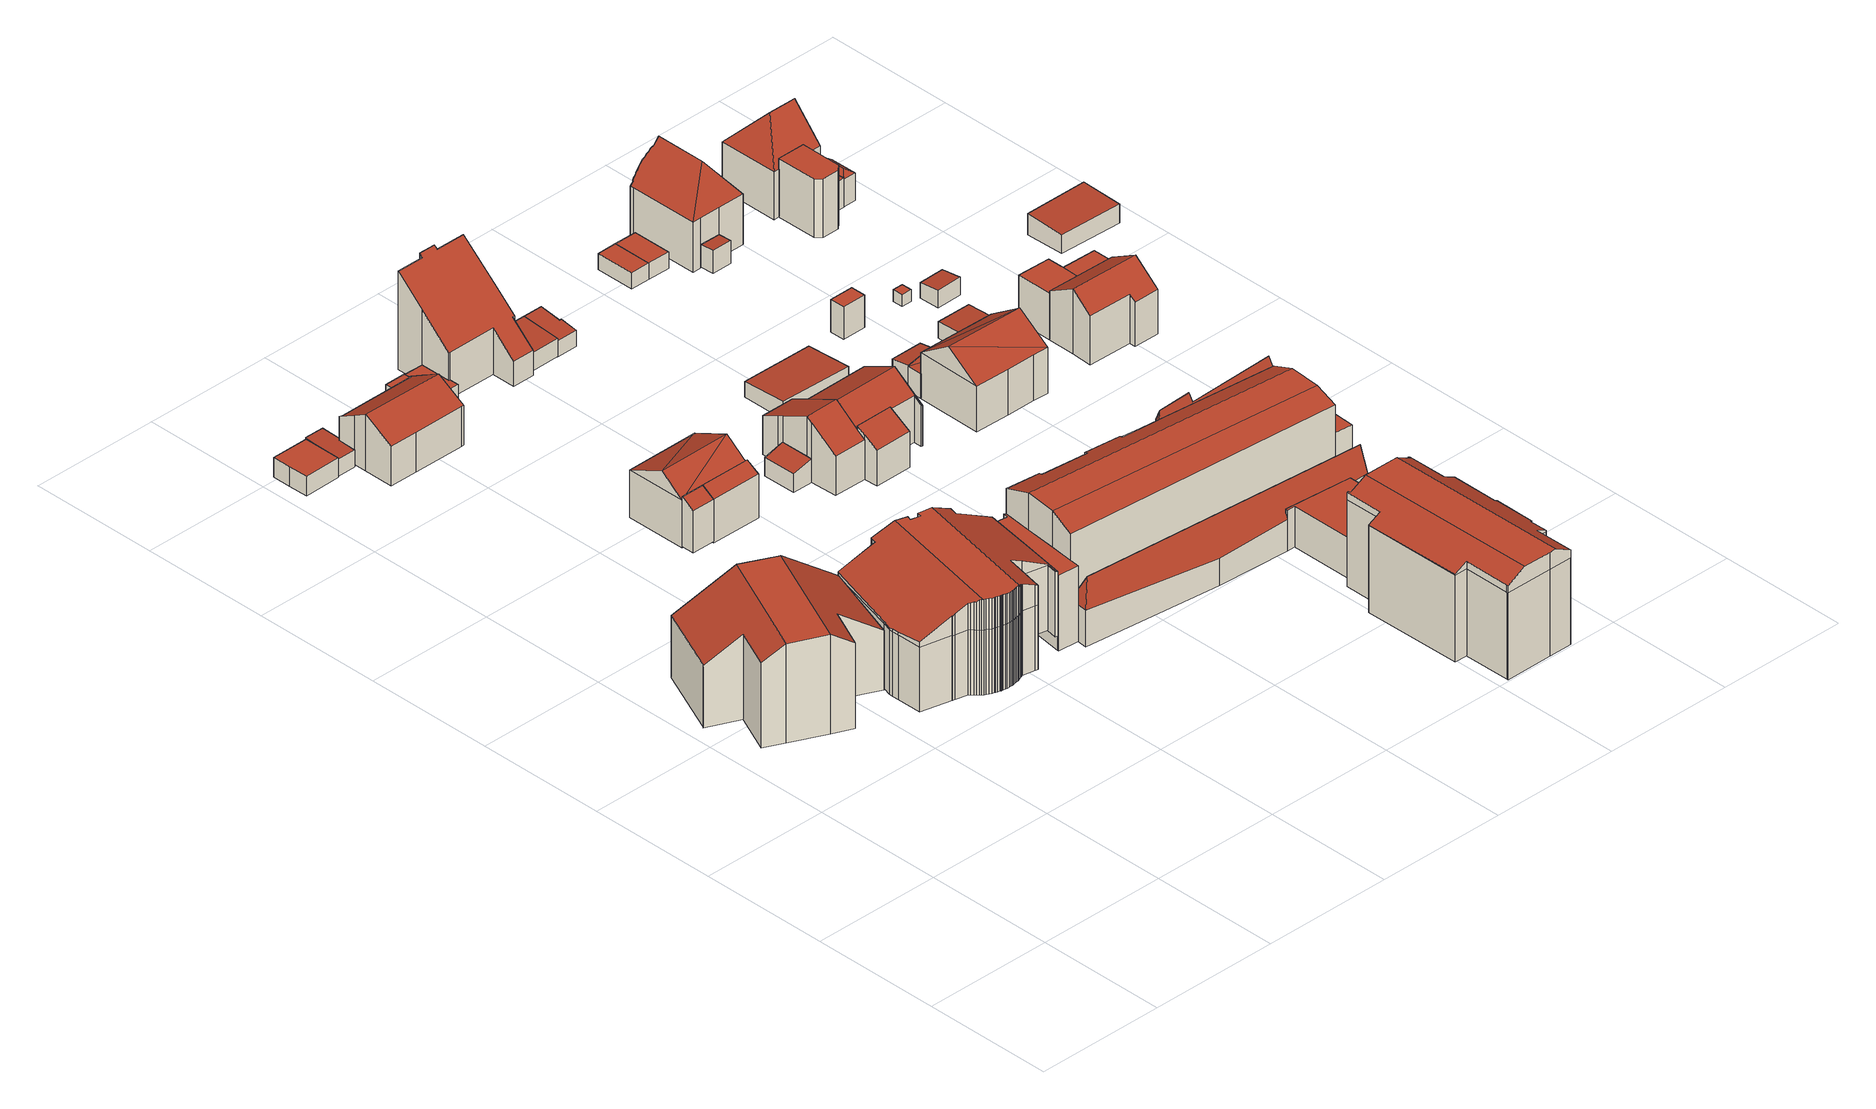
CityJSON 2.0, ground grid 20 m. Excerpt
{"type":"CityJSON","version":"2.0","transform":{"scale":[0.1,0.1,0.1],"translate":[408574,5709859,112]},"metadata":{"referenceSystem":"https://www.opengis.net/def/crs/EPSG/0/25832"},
"CityObjects":{
"building1":{"type":"Building","attributes":{"Gemeindeschluessel":"05978036","Geometrietyp2DReferenz":"3000","function":"31001_1000","roofType":"5000","measuredHeight":15.21},"geometry":[{"type":"MultiSurface","lod":"2","boundaries":[[[0,1,2,3]],[[1,4,5,2]],[[4,6,7,5]],[[6,8,9,7]],[[8,10,11,9]],[[10,12,13,11]],[[12,14,15,13]],[[14,16,17,15]],[[16,18,19,17]],[[18,20,21,19]],[[20,22,23,21]],[[22,24,25,23]],[[24,26,27,25]],[[26,28,29,27]],[[28,0,3,29]],[[10,8,6,4,1,0]],[[24,22,20,18,16,14,12]],[[12,10,0,28,26,24]],[[3,2,5,7,9,11,13,15,17,19,21,23,25,27,29]]],"semantics":{"surfaces":[{"type":"WallSurface"},{"type":"RoofSurface"},{"type":"GroundSurface"}],"values":[0,0,0,0,0,0,0,0,0,0,0,0,0,0,0,1,1,1,2]}}]},
"building2":{"type":"Building","attributes":{"Gemeindeschluessel":"05978036","Geometrietyp2DReferenz":"3000","function":"31001_2460","roofType":"1000","measuredHeight":3},"geometry":[{"type":"MultiSurface","lod":"2","boundaries":[[[30,31,32,33]],[[31,34,35,32]],[[34,36,37,35]],[[36,38,39,37]],[[38,30,33,39]],[[38,36,34,31,30]],[[33,32,35,37,39]]],"semantics":{"surfaces":[{"type":"WallSurface"},{"type":"RoofSurface"},{"type":"GroundSurface"}],"values":[0,0,0,0,0,1,2]}}]},
"building3":{"type":"Building","attributes":{"Gemeindeschluessel":"05978036","Geometrietyp2DReferenz":"3000","function":"31001_1100","roofType":"5000","measuredHeight":14.66},"geometry":[{"type":"MultiSurface","lod":"2","boundaries":[[[40,41,42,43]],[[41,44,45,42]],[[44,46,47,45]],[[46,48,49,47]],[[48,50,51,49]],[[50,52,53,51]],[[52,54,55,53]],[[54,56,57,55]],[[56,58,59,57]],[[58,60,61,59]],[[60,62,63,61]],[[62,64,65,63]],[[64,66,67,65]],[[66,68,69,67]],[[68,70,71,69]],[[70,72,73,71]],[[72,74,75,73]],[[74,76,77,75]],[[76,78,79,77]],[[78,80,81,79]],[[80,82,83,81]],[[82,84,85,83]],[[84,86,87,85]],[[86,88,89,87]],[[88,90,91,89]],[[90,92,93,91]],[[92,94,95,93]],[[94,96,97,95]],[[96,98,99,97]],[[98,100,101,99]],[[100,102,103,101]],[[102,104,105,103]],[[104,106,107,105]],[[106,108,109,107]],[[108,110,111,109]],[[110,112,113,111]],[[112,114,115,113]],[[114,116,117,115]],[[116,118,119,117]],[[118,120,121,119]],[[120,122,123,121]],[[122,124,125,123]],[[124,126,127,125]],[[126,128,129,127]],[[128,130,131,129]],[[130,132,133,131]],[[132,134,135,133]],[[134,136,137,135]],[[136,138,139,137]],[[138,140,141,139]],[[140,142,143,141]],[[142,144,145,143]],[[144,146,147,145]],[[146,148,149,147]],[[148,150,151,149]],[[150,152,153,151]],[[152,154,155,153]],[[154,40,43,155]],[[156,157,158,159,160,161,162,163,164,165,166,167,168,72,169,170,171]],[[172,173,174,175,176,177,178,179,180,181,182,183,184,185,186,187,188,189,190,191]],[[192,190,189,193,194,195,196,197,198,199,200,201,202,203,204,205,206,207,208,209,210,211,212,213,158,157,214,215,216]],[[56,192,216,58]],[[58,216,215,60]],[[60,215,214,62]],[[62,214,157,156,64]],[[94,213,212,96]],[[92,159,158,213,94]],[[96,212,211,98]],[[98,211,210,100]],[[100,210,209,102]],[[102,209,208,104]],[[104,208,207,106]],[[106,207,206,108]],[[108,206,205,110]],[[110,205,204,112]],[[112,204,203,114]],[[114,203,202,116]],[[116,202,201,118]],[[118,201,200,120]],[[120,200,199,122]],[[122,199,198,124]],[[124,198,197,126]],[[126,197,196,128]],[[128,196,195,130]],[[130,195,194,132]],[[132,194,193,134]],[[134,193,189,188,136]],[[54,191,190,192,56]],[[52,172,191,54]],[[136,188,187,138]],[[138,187,186,140]],[[140,186,185,142]],[[142,185,184,144]],[[144,184,183,146]],[[146,183,182,148]],[[148,182,181,150]],[[150,181,180,152]],[[152,180,179,154]],[[154,179,178,40]],[[40,178,177,41]],[[41,177,176,44]],[[44,176,175,46]],[[46,175,174,48]],[[48,174,173,50]],[[50,173,172,52]],[[66,171,170,68]],[[64,156,171,66]],[[68,170,169,70]],[[70,169,72]],[[72,168,74]],[[74,168,167,76]],[[76,167,166,78]],[[78,166,165,80]],[[80,165,164,82]],[[82,164,163,84]],[[84,163,162,86]],[[86,162,161,88]],[[88,161,160,90]],[[90,160,159,92]],[[43,42,45,47,49,51,53,55,57,59,61,63,65,67,69,71,73,75,77,79,81,83,85,87,89,91,93,95,97,99,101,103,105,107,109,111,113,115,117,119,121,123,125,127,129,131,133,135,137,139,141,143,145,147,149,151,153,155]]],"semantics":{"surfaces":[{"type":"WallSurface"},{"type":"RoofSurface"},{"type":"GroundSurface"}],"values":[0,0,0,0,0,0,0,0,0,0,0,0,0,0,0,0,0,0,0,0,0,0,0,0,0,0,0,0,0,0,0,0,0,0,0,0,0,0,0,0,0,0,0,0,0,0,0,0,0,0,0,0,0,0,0,0,0,0,1,1,1,0,0,0,0,0,0,0,0,0,0,0,0,0,0,0,0,0,0,0,0,0,0,0,0,0,0,0,0,0,0,0,0,0,0,0,0,0,0,0,0,0,0,0,0,0,0,0,0,0,0,0,0,0,0,0,0,0,0,2]}}]},
"building4":{"type":"Building","attributes":{"Gemeindeschluessel":"05978036","Geometrietyp2DReferenz":"3000","function":"31001_2460","roofType":"2100","measuredHeight":2.87},"geometry":[{"type":"MultiSurface","lod":"2","boundaries":[[[217,218,219,220]],[[218,221,222,219]],[[221,223,224,222]],[[223,225,226,224]],[[225,227,228,226]],[[227,229,230,228]],[[229,217,220,230]],[[229,227,225,223,221,218,217]],[[220,219,222,224,226,228,230]]],"semantics":{"surfaces":[{"type":"WallSurface"},{"type":"RoofSurface"},{"type":"GroundSurface"}],"values":[0,0,0,0,0,0,0,1,2]}}]},
"building5":{"type":"Building","attributes":{"Gemeindeschluessel":"05978036","Geometrietyp2DReferenz":"3000","function":"51009_1610","roofType":"2100","measuredHeight":7.59},"geometry":[{"type":"MultiSurface","lod":"2","boundaries":[[[231,232,233,234]],[[232,235,236,233]],[[235,237,238,236]],[[237,231,234,238]],[[237,235,232,231]],[[234,233,236,238]]],"semantics":{"surfaces":[{"type":"WallSurface"},{"type":"RoofSurface"},{"type":"GroundSurface"}],"values":[0,0,0,0,1,2]}}]},
"building6":{"type":"Building","attributes":{"Gemeindeschluessel":"05978036","Geometrietyp2DReferenz":"3000","function":"31001_1000","roofType":"3100","measuredHeight":8.72},"geometry":[{"type":"MultiSurface","lod":"2","boundaries":[[[239,240,241,242]],[[240,243,244,241]],[[243,245,246,244]],[[245,247,248,246]],[[247,249,250,248]],[[249,251,252,250]],[[251,253,254,252]],[[253,255,256,254]],[[255,257,258,256]],[[257,259,260,258]],[[259,261,262,260]],[[261,263,264,262]],[[263,265,266,264]],[[265,239,242,266]],[[261,259,257,255,253,251]],[[251,249,247,245,243,240,239,265,263,261]],[[242,241,244,246,248,250,252,254,256,258,260,262,264,266]]],"semantics":{"surfaces":[{"type":"WallSurface"},{"type":"RoofSurface"},{"type":"GroundSurface"}],"values":[0,0,0,0,0,0,0,0,0,0,0,0,0,0,1,1,2]}}]},
"building7":{"type":"Building","attributes":{"Gemeindeschluessel":"05978036","Geometrietyp2DReferenz":"3000","function":"31001_1000"},"children":["building7-1","building7-2"]},
"building7-1":{"type":"BuildingPart","attributes":{"roofType":"2100","measuredHeight":7.83},"parents":["building7"],"geometry":[{"type":"MultiSurface","lod":"2","boundaries":[[[267,268,269,270,271]],[[268,237,272,269]],[[237,235,273,274,272]],[[235,237,268,267]],[[270,269,272,274]],[[271,273,235,267]],[[271,270,274,273]]],"semantics":{"surfaces":[{"type":"WallSurface"},{"type":"RoofSurface"},{"type":"GroundSurface"},{"type":"ClosureSurface"}],"values":[0,0,0,1,2,0,3]}}]},
"building7-2":{"type":"BuildingPart","attributes":{"roofType":"3100","measuredHeight":9.95},"parents":["building7"],"geometry":[{"type":"MultiSurface","lod":"2","boundaries":[[[273,275,276,274]],[[275,277,278,276]],[[277,279,280,278]],[[279,271,270,280]],[[281,275,273,271]],[[275,281,282]],[[279,282,281]],[[282,279,277]],[[279,281,271]],[[275,282,277]],[[274,276,278,280,270]],[[274,270,271,273]]],"semantics":{"surfaces":[{"type":"WallSurface"},{"type":"RoofSurface"},{"type":"GroundSurface"},{"type":"ClosureSurface"}],"values":[0,0,0,0,1,1,1,1,0,0,2,3]}}]},
"building8":{"type":"Building","attributes":{"Gemeindeschluessel":"05978036","Geometrietyp2DReferenz":"3000","function":"31001_2460","roofType":"1000","measuredHeight":2.62},"geometry":[{"type":"MultiSurface","lod":"2","boundaries":[[[283,284,285,286]],[[284,287,288,285]],[[287,289,290,288]],[[289,291,292,290]],[[291,293,294,292]],[[293,283,286,294]],[[293,291,289,287,284,283]],[[286,285,288,290,292,294]]],"semantics":{"surfaces":[{"type":"WallSurface"},{"type":"RoofSurface"},{"type":"GroundSurface"}],"values":[0,0,0,0,0,0,1,2]}}]},
"building9":{"type":"Building","attributes":{"Gemeindeschluessel":"05978036","Geometrietyp2DReferenz":"3000","function":"31001_2460","roofType":"1000","measuredHeight":2.58},"geometry":[{"type":"MultiSurface","lod":"2","boundaries":[[[295,296,290,292]],[[296,297,298,290]],[[297,299,300,298]],[[299,301,302,300]],[[301,303,304,302]],[[303,295,292,304]],[[303,301,299,297,296,295]],[[292,290,298,300,302,304]]],"semantics":{"surfaces":[{"type":"WallSurface"},{"type":"RoofSurface"},{"type":"GroundSurface"}],"values":[0,0,0,0,0,0,1,2]}}]},
"building10":{"type":"Building","attributes":{"Gemeindeschluessel":"05978036","Geometrietyp2DReferenz":"3000","function":"31001_1000","roofType":"2100","measuredHeight":15.53},"geometry":[{"type":"MultiSurface","lod":"2","boundaries":[[[305,306,307,308]],[[306,309,310,307]],[[309,311,312,310]],[[311,313,314,312]],[[313,315,316,314]],[[315,317,318,316]],[[317,319,320,318]],[[319,321,322,320]],[[321,323,324,322]],[[323,325,326,324]],[[325,327,328,326]],[[327,329,330,328]],[[329,331,332,330]],[[331,333,334,332]],[[333,335,336,334]],[[335,305,308,336]],[[335,333,331,329,327,325,323,321,319,317,315,313,311,309,306,305]],[[308,307,310,312,314,316,318,320,322,324,326,328,330,332,334,336]]],"semantics":{"surfaces":[{"type":"WallSurface"},{"type":"RoofSurface"},{"type":"GroundSurface"}],"values":[0,0,0,0,0,0,0,0,0,0,0,0,0,0,0,0,1,2]}}]},
"building11":{"type":"Building","attributes":{"Gemeindeschluessel":"05978036","Geometrietyp2DReferenz":"3000","function":"31001_1000"},"children":["building11-1","building11-2","building11-3","building11-4","building11-5","building11-6","building11-7"]},
"building11-1":{"type":"BuildingPart","attributes":{"roofType":"9999","measuredHeight":17.14},"parents":["building11"],"geometry":[{"type":"MultiSurface","lod":"2","boundaries":[[[337,338,339,340,341]],[[338,342,343,339]],[[342,344,345,343]],[[344,346,347,345]],[[346,348,349,347]],[[348,350,351,349]],[[350,352,353,351]],[[352,354,355,356,353]],[[357,358,359,360]],[[361,362,354,352,350,348,346,344,342,338,337,363]],[[360,361,363,357]],[[364,365,366,367,340,339,343,345,347,349,351,353,356,368,369,370,371]],[[358,372,373,374,359]],[[373,365,364,374]],[[375,372,358,357]],[[366,365,373,372,375]],[[376,375,357,363]],[[367,366,375,376]],[[337,341,376,363]],[[367,376,341,340]],[[377,355,354,362]],[[377,378,368,356,355]],[[379,378,377,362,361]],[[369,368,378,379]],[[360,380,379,361]],[[380,370,369,379]],[[359,374,364,371,381,380,360]],[[370,380,381,371]]],"semantics":{"surfaces":[{"type":"WallSurface"},{"type":"RoofSurface"},{"type":"GroundSurface"},{"type":"ClosureSurface"}],"values":[0,0,0,0,0,0,0,0,1,1,1,2,0,3,0,3,0,3,0,3,0,3,0,3,0,3,0,3]}}]},
"building11-2":{"type":"BuildingPart","attributes":{"roofType":"5000","measuredHeight":15.93},"parents":["building11"],"geometry":[{"type":"MultiSurface","lod":"2","boundaries":[[[382,383,384,385]],[[383,386,387,384]],[[386,388,389,387]],[[388,390,391,389]],[[390,392,393,391]],[[392,394,395,396,393]],[[397,398,399,400,401]],[[398,402,403,399]],[[402,404,405,403]],[[404,406,407,405]],[[406,408,409,407]],[[408,410,411,409]],[[410,412,413,411]],[[412,414,415,413]],[[414,416,417,415]],[[416,418,419,417]],[[418,420,421,419]],[[420,422,423,421]],[[422,424,425,423]],[[424,382,385,425]],[[426,427,428,429,430,431,432,433,434,435,436]],[[437,438,439,440,441,442,443,444,445,446,410,408,447,448,449]],[[450,441,440,426,436]],[[420,442,441,450,422]],[[422,450,436,435,424]],[[402,449,448,404]],[[398,437,449,402]],[[404,448,447,406]],[[406,447,408]],[[412,446,445,414]],[[410,446,412]],[[414,445,444,416]],[[416,444,443,418]],[[418,443,442,420]],[[451,439,438,397]],[[452,427,426,440,439,451]],[[397,438,437,398]],[[424,435,434,382]],[[382,434,433,383]],[[383,433,432,386]],[[386,432,431,388]],[[388,431,430,390]],[[390,430,429,392]],[[392,429,428,394]],[[394,428,427,452]],[[385,384,387,389,391,393,396,453,454,400,399,403,405,407,409,411,413,415,417,419,421,423,425]],[[455,395,394,452]],[[455,453,396,395]],[[456,455,452,451]],[[456,454,453,455]],[[401,456,451,397]],[[401,400,454,456]]],"semantics":{"surfaces":[{"type":"WallSurface"},{"type":"RoofSurface"},{"type":"GroundSurface"},{"type":"ClosureSurface"}],"values":[0,0,0,0,0,0,0,0,0,0,0,0,0,0,0,0,0,0,0,0,1,1,1,0,0,0,0,0,0,0,0,0,0,0,0,0,0,0,0,0,0,0,0,0,0,2,0,3,0,3,0,3]}}]},
"building11-3":{"type":"BuildingPart","attributes":{"roofType":"1000","measuredHeight":11.52},"parents":["building11"],"geometry":[{"type":"MultiSurface","lod":"2","boundaries":[[[457,458,459,460]],[[458,461,462,463,459]],[[381,461,458,457,378,379,380]],[[460,459,463,371,370,369,368]],[[464,462,461,381]],[[464,371,463,462]],[[368,369,379,378]],[[460,368,378,457]],[[369,370,380,379]],[[370,371,464,381,380]]],"semantics":{"surfaces":[{"type":"WallSurface"},{"type":"RoofSurface"},{"type":"GroundSurface"},{"type":"ClosureSurface"}],"values":[0,0,1,2,0,3,3,3,3,3]}}]},
"building11-4":{"type":"BuildingPart","attributes":{"roofType":"5000","measuredHeight":17.3},"parents":["building11"],"geometry":[{"type":"MultiSurface","lod":"2","boundaries":[[[465,466,460,467]],[[466,457,460]],[[355,468,469,356]],[[468,470,471,469]],[[470,472,473,471]],[[472,474,475,473]],[[474,476,477,475]],[[476,465,467,477]],[[472,470,478,479]],[[470,468,480,478]],[[468,355,480]],[[355,377,481,479,478,480]],[[377,466,481]],[[466,465,476,474,472,479,481]],[[467,460,368,356,469,471,473,475,477]],[[378,457,466,377]],[[460,457,378,368]],[[356,368,378,377,355]]],"semantics":{"surfaces":[{"type":"WallSurface"},{"type":"RoofSurface"},{"type":"GroundSurface"},{"type":"ClosureSurface"}],"values":[0,0,0,0,0,0,0,0,1,1,1,1,1,1,2,0,3,3]}}]},
"building11-5":{"type":"BuildingPart","attributes":{"roofType":"1000","measuredHeight":11.54},"parents":["building11"],"geometry":[{"type":"MultiSurface","lod":"2","boundaries":[[[482,483,484,485]],[[483,486,487,484]],[[486,488,489,487]],[[488,490,491,489]],[[490,341,340,491]],[[492,482,485,493,494]],[[492,372,375,376,341,490,488,486,483,482]],[[485,484,487,489,491,340,367,366,365,493]],[[494,373,372,492]],[[365,366,375,372,373]],[[494,493,365,373]],[[366,367,376,375]],[[367,340,341,376]]],"semantics":{"surfaces":[{"type":"WallSurface"},{"type":"RoofSurface"},{"type":"GroundSurface"},{"type":"ClosureSurface"}],"values":[0,0,0,0,0,0,1,2,0,3,3,3,3]}}]},
"building11-6":{"type":"BuildingPart","attributes":{"roofType":"1000","measuredHeight":6.15},"parents":["building11"],"geometry":[{"type":"MultiSurface","lod":"2","boundaries":[[[495,496,497,498,499]],[[496,500,501,497]],[[500,401,400,501]],[[395,502,503,396]],[[502,504,505,503]],[[504,506,507,508,505]],[[506,504,502,395,455,456,401,500,496,495,509]],[[510,498,497,501,400,454,453,396,503,505,508]],[[499,511,509,495]],[[499,498,510,511]],[[454,400,401,456]],[[453,454,456,455]],[[396,453,455,395]],[[511,507,506,509]],[[511,510,508,507]]],"semantics":{"surfaces":[{"type":"WallSurface"},{"type":"RoofSurface"},{"type":"GroundSurface"},{"type":"ClosureSurface"}],"values":[0,0,0,0,0,0,1,2,0,3,3,3,3,0,3]}}]},
"building11-7":{"type":"BuildingPart","attributes":{"roofType":"5000","measuredHeight":9.31},"parents":["building11"],"geometry":[{"type":"MultiSurface","lod":"2","boundaries":[[[507,512,513,508]],[[512,514,515,513]],[[514,494,493,515]],[[374,464,371,364]],[[462,516,517,463]],[[516,518,519,517]],[[518,520,497,519]],[[520,499,498,497]],[[516,462,464,374,373,521]],[[373,494,514,521]],[[514,512,507,511,499,520,518,516,521]],[[498,510,508,513,515,493,365,364,371,463,517,519,497]],[[510,498,499,511]],[[507,508,510,511]],[[493,494,373,365]],[[364,365,373,374]],[[463,371,464,462]]],"semantics":{"surfaces":[{"type":"WallSurface"},{"type":"RoofSurface"},{"type":"GroundSurface"},{"type":"ClosureSurface"}],"values":[0,0,0,0,0,0,0,0,1,1,1,2,3,3,3,3,3]}}]},
"building12":{"type":"Building","attributes":{"Gemeindeschluessel":"05978036","Geometrietyp2DReferenz":"3000","function":"31001_1000"},"children":["building12-1","building12-2","building12-3","building12-4"]},
"building12-1":{"type":"BuildingPart","attributes":{"roofType":"3100","measuredHeight":9.73},"parents":["building12"],"geometry":[{"type":"MultiSurface","lod":"2","boundaries":[[[522,523,524,525,526]],[[527,528,529,530,531]],[[528,532,533,529]],[[532,534,535,533]],[[534,536,537,535]],[[536,538,537]],[[539,522,526,540]],[[541,536,534,532,528,527,542]],[[542,523,522,539,543,544,545,541]],[[526,525,546,530,529,533,535,537,547,548,549,540]],[[550,524,523,542]],[[546,525,524,550]],[[527,531,550,542]],[[546,550,531,530]],[[551,538,536,541]],[[547,537,538,551]],[[545,551,541]],[[543,549,548,544]],[[544,548,547,551,545]],[[539,540,549,543]]],"semantics":{"surfaces":[{"type":"WallSurface"},{"type":"RoofSurface"},{"type":"GroundSurface"},{"type":"ClosureSurface"}],"values":[0,0,0,0,0,0,0,1,1,2,0,3,0,3,0,3,0,3,3,3]}}]},
"building12-2":{"type":"BuildingPart","attributes":{"roofType":"2100","measuredHeight":3.59},"parents":["building12"],"geometry":[{"type":"MultiSurface","lod":"2","boundaries":[[[524,552,553,525]],[[552,554,555,553]],[[554,531,530,555]],[[531,554,552,524,550]],[[525,553,555,530,546]],[[525,546,550,524]],[[546,530,531,550]]],"semantics":{"surfaces":[{"type":"WallSurface"},{"type":"RoofSurface"},{"type":"GroundSurface"},{"type":"ClosureSurface"}],"values":[0,0,0,1,2,3,3]}}]},
"building12-3":{"type":"BuildingPart","attributes":{"roofType":"3100","measuredHeight":9.71},"parents":["building12"],"geometry":[{"type":"MultiSurface","lod":"2","boundaries":[[[556,557,558,559]],[[538,560,561,537]],[[560,562,563,561]],[[562,564,565,563]],[[564,566,567,565]],[[566,556,559,567]],[[562,560,538,551,545,568]],[[568,569,557,556,566,564,562]],[[559,558,549,548,547,537,561,563,565,567]],[[549,558,557,569,543]],[[544,543,569,568]],[[548,549,543,544]],[[545,544,568]],[[538,537,547,551]],[[551,547,548,544,545]]],"semantics":{"surfaces":[{"type":"WallSurface"},{"type":"RoofSurface"},{"type":"GroundSurface"},{"type":"ClosureSurface"}],"values":[0,0,0,0,0,0,1,1,2,3,0,3,0,3,3]}}]},
"building12-4":{"type":"BuildingPart","attributes":{"roofType":"2100","measuredHeight":7.55},"parents":["building12"],"geometry":[{"type":"MultiSurface","lod":"2","boundaries":[[[570,571,572,573]],[[571,574,540,572]],[[574,539,540]],[[575,570,573,558,557]],[[575,576,574,571,570]],[[573,572,540,549,558]],[[543,539,574,576,569]],[[543,549,540,539]],[[557,569,576,575]],[[557,558,549,543,569]]],"semantics":{"surfaces":[{"type":"WallSurface"},{"type":"RoofSurface"},{"type":"GroundSurface"},{"type":"ClosureSurface"}],"values":[0,0,0,0,1,2,0,3,0,3]}}]},
"building13":{"type":"Building","attributes":{"Gemeindeschluessel":"05978036","Geometrietyp2DReferenz":"3000","function":"31001_2460","roofType":"2100","measuredHeight":3.18},"geometry":[{"type":"MultiSurface","lod":"2","boundaries":[[[577,578,334,336]],[[578,579,332,334]],[[579,580,330,332]],[[580,581,582,330]],[[581,583,584,582]],[[583,585,586,584]],[[585,577,336,586]],[[585,583,581,580,579,578,577]],[[336,334,332,330,582,584,586]]],"semantics":{"surfaces":[{"type":"WallSurface"},{"type":"RoofSurface"},{"type":"GroundSurface"}],"values":[0,0,0,0,0,0,0,1,2]}}]},
"building14":{"type":"Building","attributes":{"Gemeindeschluessel":"05978036","Geometrietyp2DReferenz":"3000","function":"31001_2460","roofType":"2100","measuredHeight":3.32},"geometry":[{"type":"MultiSurface","lod":"2","boundaries":[[[587,583,588,589]],[[583,581,590,588]],[[581,591,592,590]],[[591,593,594,592]],[[593,595,596,594]],[[595,597,598,596]],[[597,587,589,598]],[[597,595,593,591,581,583,587]],[[589,588,590,592,594,596,598]]],"semantics":{"surfaces":[{"type":"WallSurface"},{"type":"RoofSurface"},{"type":"GroundSurface"}],"values":[0,0,0,0,0,0,0,1,2]}}]},
"building15":{"type":"Building","attributes":{"Gemeindeschluessel":"05978036","Geometrietyp2DReferenz":"3000","function":"31001_2460","roofType":"2100","measuredHeight":2.76},"geometry":[{"type":"MultiSurface","lod":"2","boundaries":[[[599,600,601,602]],[[600,603,604,601]],[[603,605,606,604]],[[605,599,602,606]],[[605,603,600,599]],[[602,601,604,606]]],"semantics":{"surfaces":[{"type":"WallSurface"},{"type":"RoofSurface"},{"type":"GroundSurface"}],"values":[0,0,0,0,1,2]}}]},
"building16":{"type":"Building","attributes":{"Gemeindeschluessel":"05978036","Geometrietyp2DReferenz":"3000","function":"31001_1100"},"children":["building16-1","building16-2","building16-3"]},
"building16-1":{"type":"BuildingPart","attributes":{"roofType":"3100","measuredHeight":4.78},"parents":["building16"],"geometry":[{"type":"MultiSurface","lod":"2","boundaries":[[[607,608,609,610]],[[608,611,612,609]],[[613,614,615,616]],[[614,617,618,619]],[[617,614,613]],[[618,611,608,620]],[[611,618,617]],[[607,621,620,608]],[[615,610,609,612,616]],[[610,615,614,607]],[[616,612,611,613]],[[618,620,621,619]],[[619,621,607,614]],[[617,613,611]]],"semantics":{"surfaces":[{"type":"WallSurface"},{"type":"RoofSurface"},{"type":"GroundSurface"},{"type":"ClosureSurface"}],"values":[0,0,0,1,1,1,1,0,2,3,3,0,3,3]}}]},
"building16-2":{"type":"BuildingPart","attributes":{"roofType":"2100","measuredHeight":3.87},"parents":["building16"],"geometry":[{"type":"MultiSurface","lod":"2","boundaries":[[[622,623,624,625]],[[623,621,607,610,624]],[[626,622,625,615,614]],[[626,619,621,623,622]],[[625,624,610,615]],[[614,619,626]],[[614,615,610,607]],[[614,607,621,619]]],"semantics":{"surfaces":[{"type":"WallSurface"},{"type":"RoofSurface"},{"type":"GroundSurface"},{"type":"ClosureSurface"}],"values":[0,0,0,1,2,0,3,3]}}]},
"building16-3":{"type":"BuildingPart","attributes":{"roofType":"3100","measuredHeight":10.48},"parents":["building16"],"geometry":[{"type":"MultiSurface","lod":"2","boundaries":[[[627,628,629,612,611]],[[628,630,631,629]],[[630,632,633,631]],[[632,634,635,633]],[[634,636,637,635]],[[636,638,613,616,637]],[[639,630,640]],[[639,636,634,632,630]],[[638,640,628,627]],[[640,638,639]],[[636,639,638]],[[628,640,630]],[[616,612,629,631,633,635,637]],[[611,617,613,638,627]],[[611,612,616,613]],[[611,613,617]]],"semantics":{"surfaces":[{"type":"WallSurface"},{"type":"RoofSurface"},{"type":"GroundSurface"},{"type":"ClosureSurface"}],"values":[0,0,0,0,0,0,1,1,1,1,0,0,2,0,3,3]}}]},
"building17":{"type":"Building","attributes":{"Gemeindeschluessel":"05978036","Geometrietyp2DReferenz":"3000","function":"31001_2460","roofType":"1000","measuredHeight":2.48},"geometry":[{"type":"MultiSurface","lod":"2","boundaries":[[[641,642,643,644]],[[642,645,646,643]],[[645,647,648,646]],[[647,649,650,648]],[[649,641,644,650]],[[649,647,645,642,641]],[[644,643,646,648,650]]],"semantics":{"surfaces":[{"type":"WallSurface"},{"type":"RoofSurface"},{"type":"GroundSurface"}],"values":[0,0,0,0,0,1,2]}}]},
"building18":{"type":"Building","attributes":{"Gemeindeschluessel":"05978036","Geometrietyp2DReferenz":"3000","function":"31001_1310","roofType":"1000","measuredHeight":4.94},"geometry":[{"type":"MultiSurface","lod":"2","boundaries":[[[651,652,653,654]],[[652,655,656,653]],[[655,657,658,656]],[[657,651,654,658]],[[657,655,652,651]],[[654,653,656,658]]],"semantics":{"surfaces":[{"type":"WallSurface"},{"type":"RoofSurface"},{"type":"GroundSurface"}],"values":[0,0,0,0,1,2]}}]},
"building19":{"type":"Building","attributes":{"Gemeindeschluessel":"05978036","Geometrietyp2DReferenz":"3000","function":"31001_2460","roofType":"1000","measuredHeight":2.43},"geometry":[{"type":"MultiSurface","lod":"2","boundaries":[[[641,649,650,644]],[[649,647,648,650]],[[647,659,660,648]],[[659,661,662,660]],[[661,641,644,662]],[[661,659,647,649,641]],[[644,650,648,660,662]]],"semantics":{"surfaces":[{"type":"WallSurface"},{"type":"RoofSurface"},{"type":"GroundSurface"}],"values":[0,0,0,0,0,1,2]}}]},
"building20":{"type":"Building","attributes":{"Gemeindeschluessel":"05978036","Geometrietyp2DReferenz":"3000","function":"31001_2460","roofType":"2100","measuredHeight":2.86},"geometry":[{"type":"MultiSurface","lod":"2","boundaries":[[[663,664,665,666]],[[664,667,668,665]],[[667,669,670,668]],[[669,663,666,670]],[[669,667,664,663]],[[666,665,668,670]]],"semantics":{"surfaces":[{"type":"WallSurface"},{"type":"RoofSurface"},{"type":"GroundSurface"}],"values":[0,0,0,0,1,2]}}]},
"building21":{"type":"Building","attributes":{"Gemeindeschluessel":"05978036","Geometrietyp2DReferenz":"3000","function":"31001_9998","roofType":"2100","measuredHeight":3.51},"geometry":[{"type":"MultiSurface","lod":"2","boundaries":[[[671,672,673,674]],[[672,675,676,673]],[[675,677,678,676]],[[677,671,674,678]],[[677,675,672,671]],[[674,673,676,678]]],"semantics":{"surfaces":[{"type":"WallSurface"},{"type":"RoofSurface"},{"type":"GroundSurface"}],"values":[0,0,0,0,1,2]}}]},
"building22":{"type":"Building","attributes":{"Gemeindeschluessel":"05978036","Geometrietyp2DReferenz":"3000","function":"31001_1000","roofType":"5000","measuredHeight":12.88},"geometry":[{"type":"MultiSurface","lod":"2","boundaries":[[[679,680,681,682]],[[680,683,684,681]],[[683,685,686,684]],[[685,687,688,686]],[[687,689,690,688]],[[689,691,692,690]],[[691,693,694,692]],[[693,695,696,694]],[[695,697,698,696]],[[697,699,700,698]],[[699,701,702,700]],[[701,703,704,702]],[[703,705,706,704]],[[705,707,708,706]],[[707,709,710,708]],[[709,711,712,710]],[[711,713,714,712]],[[713,715,716,714]],[[715,717,718,716]],[[717,719,720,718]],[[719,721,722,720]],[[721,723,724,722]],[[723,725,726,724]],[[725,727,728,726]],[[727,729,730,728]],[[729,731,732,730]],[[731,679,682,732]],[[727,725,723,721,733]],[[721,719,717,715,713,711,709,733]],[[709,707,705,703,701,699,697,695,693,691,689,687,685,683,680,679,731,729,727,733]],[[682,681,684,686,688,690,692,694,696,698,700,702,704,706,708,710,712,714,716,718,720,722,724,726,728,730,732]]],"semantics":{"surfaces":[{"type":"WallSurface"},{"type":"RoofSurface"},{"type":"GroundSurface"}],"values":[0,0,0,0,0,0,0,0,0,0,0,0,0,0,0,0,0,0,0,0,0,0,0,0,0,0,0,1,1,1,2]}}]},
"building23":{"type":"Building","attributes":{"Gemeindeschluessel":"05978036","Geometrietyp2DReferenz":"3000","function":"31001_1310","roofType":"1000","measuredHeight":1.81},"geometry":[{"type":"MultiSurface","lod":"2","boundaries":[[[734,735,736,737]],[[735,738,739,736]],[[738,740,741,739]],[[740,734,737,741]],[[740,738,735,734]],[[737,736,739,741]]],"semantics":{"surfaces":[{"type":"WallSurface"},{"type":"RoofSurface"},{"type":"GroundSurface"}],"values":[0,0,0,0,1,2]}}]},
"building24":{"type":"Building","attributes":{"Gemeindeschluessel":"05978036","Geometrietyp2DReferenz":"3000","function":"31001_1310","roofType":"2100","measuredHeight":2.62},"geometry":[{"type":"MultiSurface","lod":"2","boundaries":[[[742,743,744,745]],[[743,746,747,744]],[[746,748,749,747]],[[748,742,745,749]],[[748,746,743,742]],[[745,744,747,749]]],"semantics":{"surfaces":[{"type":"WallSurface"},{"type":"RoofSurface"},{"type":"GroundSurface"}],"values":[0,0,0,0,1,2]}}]},
"building25":{"type":"Building","attributes":{"Gemeindeschluessel":"05978036","Geometrietyp2DReferenz":"3000","function":"31001_1000"},"children":["building25-1","building25-2","building25-3"]},
"building25-1":{"type":"BuildingPart","attributes":{"roofType":"3100","measuredHeight":9.99},"parents":["building25"],"geometry":[{"type":"MultiSurface","lod":"2","boundaries":[[[750,751,752,753]],[[751,754,755,752]],[[754,756,757,755]],[[756,758,757]],[[759,760,761,762,763]],[[760,764,765,761]],[[764,766,767,765]],[[766,750,753,767]],[[760,759,756,754]],[[754,751,750,766,764,760]],[[753,752,755,757,768,762,761,765,767]],[[763,769,770,758,756,759]],[[768,757,758,770,769]],[[763,762,768,769]]],"semantics":{"surfaces":[{"type":"WallSurface"},{"type":"RoofSurface"},{"type":"GroundSurface"},{"type":"ClosureSurface"}],"values":[0,0,0,0,0,0,0,0,1,1,2,0,3,3]}}]},
"building25-2":{"type":"BuildingPart","attributes":{"roofType":"1000","measuredHeight":7.13},"parents":["building25"],"geometry":[{"type":"MultiSurface","lod":"2","boundaries":[[[758,771,772,757]],[[771,773,774,772]],[[773,775,776,777,774]],[[770,775,773,771,758]],[[757,772,774,777,768]],[[769,776,775,770]],[[769,768,777,776]],[[757,768,769,770,758]]],"semantics":{"surfaces":[{"type":"WallSurface"},{"type":"RoofSurface"},{"type":"GroundSurface"},{"type":"ClosureSurface"}],"values":[0,0,0,1,2,0,3,3]}}]},
"building25-3":{"type":"BuildingPart","attributes":{"roofType":"1000","measuredHeight":6.91},"parents":["building25"],"geometry":[{"type":"MultiSurface","lod":"2","boundaries":[[[776,778,779,777]],[[778,763,762,779]],[[769,763,778,776]],[[777,779,762,768]],[[762,763,769,768]],[[777,768,769,776]]],"semantics":{"surfaces":[{"type":"WallSurface"},{"type":"RoofSurface"},{"type":"GroundSurface"},{"type":"ClosureSurface"}],"values":[0,0,1,2,3,3]}}]},
"building26":{"type":"Building","attributes":{"Gemeindeschluessel":"05978036","Geometrietyp2DReferenz":"3000","function":"31001_1000"},"children":["building26-1","building26-2"]},
"building26-1":{"type":"BuildingPart","attributes":{"roofType":"5000","measuredHeight":12.29},"parents":["building26"],"geometry":[{"type":"MultiSurface","lod":"2","boundaries":[[[780,781,782,783]],[[781,784,785,782]],[[784,786,787,785]],[[786,788,789,787]],[[788,790,791,789]],[[790,792,793,791]],[[794,795,796,797]],[[795,798,799,796]],[[798,800,801,799]],[[800,802,803,801]],[[802,780,783,803]],[[798,795,804]],[[795,794,805,792,790,788,786,784,804]],[[784,781,780,802,800,798,804]],[[783,782,785,787,789,791,793,806,797,796,799,801,803]],[[806,793,792,805]],[[797,806,805,794]]],"semantics":{"surfaces":[{"type":"WallSurface"},{"type":"RoofSurface"},{"type":"GroundSurface"},{"type":"ClosureSurface"}],"values":[0,0,0,0,0,0,0,0,0,0,0,1,1,1,2,3,3]}}]},
"building26-2":{"type":"BuildingPart","attributes":{"roofType":"9999","measuredHeight":9},"parents":["building26"],"geometry":[{"type":"MultiSurface","lod":"2","boundaries":[[[807,808,809,810,811,812,813]],[[813,812,814,815]],[[812,811,816,814]],[[811,810,817,816]],[[810,809,794,797,817]],[[805,794,809,808]],[[792,805,808,807]],[[807,813,815,793,792]],[[805,806,797,794]],[[792,793,806,805]],[[815,814,816,817,797,806,793]]],"semantics":{"surfaces":[{"type":"RoofSurface"},{"type":"WallSurface"},{"type":"GroundSurface"}],"values":[0,1,1,1,1,1,1,1,1,1,2]}}]},
"building27":{"type":"Building","attributes":{"Gemeindeschluessel":"05978036","Geometrietyp2DReferenz":"3000","function":"31001_2460","roofType":"2100","measuredHeight":4.5},"geometry":[{"type":"MultiSurface","lod":"2","boundaries":[[[818,819,787,789]],[[819,820,821,787]],[[820,822,791,821]],[[822,818,789,791]],[[822,820,819,818]],[[789,787,821,791]]],"semantics":{"surfaces":[{"type":"WallSurface"},{"type":"RoofSurface"},{"type":"GroundSurface"}],"values":[0,0,0,0,1,2]}}]},
"building28":{"type":"Building","attributes":{"Gemeindeschluessel":"05978036","Geometrietyp2DReferenz":"3000","function":"31001_2460","roofType":"5000","measuredHeight":4.91},"geometry":[{"type":"MultiSurface","lod":"2","boundaries":[[[823,824,825,826]],[[824,827,828,825]],[[827,829,830,828]],[[829,823,826,830]],[[831,832,829,827]],[[831,827,824]],[[832,831,824,823]],[[832,823,829]],[[826,825,828,830]]],"semantics":{"surfaces":[{"type":"WallSurface"},{"type":"RoofSurface"},{"type":"GroundSurface"}],"values":[0,0,0,0,1,0,1,1,2]}}]},
"building29":{"type":"Building","attributes":{"Gemeindeschluessel":"05978036","Geometrietyp2DReferenz":"3000","function":"31001_2460","roofType":"2100","measuredHeight":3.19},"geometry":[{"type":"MultiSurface","lod":"2","boundaries":[[[833,834,835,836]],[[834,837,838,835]],[[837,839,840,838]],[[839,841,842,840]],[[841,833,836,842]],[[841,839,837,834,833]],[[836,835,838,840,842]]],"semantics":{"surfaces":[{"type":"WallSurface"},{"type":"RoofSurface"},{"type":"GroundSurface"}],"values":[0,0,0,0,0,1,2]}}]}
},
"vertices":[
[186,662,176],[256,630,127],[256,630,24],[186,662,24],[224,516,115],[224,516,24],[167,542,155],[167,542,24],[139,481,155],[139,481,24],[109,494,176],[109,494,24],[55,519,176],[55,519,24],[25,533,154],[25,533,24],[53,594,154],[53,594,24],[4,616,119],[4,616,24],[5,617,119],[5,617,24],[53,723,119],[53,723,24],[132,687,176],[132,687,24],[133,687,176],[133,687,24],[183,663,176],[183,663,24],
[21,1343,38],[21,1373,38],[21,1373,8],[21,1343,8],[21,1402,38],[21,1402,8],[78,1402,38],[78,1402,8],[78,1344,38],[78,1344,8],
[220,486,125],[220,496,125],[220,496,26],[220,486,26],[220,502,125],[220,502,26],[224,516,125],[224,516,26],[256,630,125],[256,630,26],[257,631,125],[257,631,26],[310,619,125],[310,619,26],[313,629,125],[313,629,26],[363,615,125],[363,615,26],[361,608,125],[361,608,26],[377,605,125],[377,605,26],[378,612,125],[378,612,26],[429,605,125],[429,605,26],[427,594,125],[427,594,26],[480,583,125],[480,583,26],[470,511,125],[470,511,26],[460,445,125],[460,445,26],[457,446,125],[457,446,26],[460,463,125],[460,463,26],[423,471,125],[423,471,26],[405,475,125],[405,475,26],[391,410,125],[391,410,26],[387,411,125],[387,411,26],[368,415,125],[368,415,26],[366,414,125],[366,414,26],[363,413,125],[363,413,26],[359,411,125],[359,411,26],[356,410,125],[356,410,26],[353,410,125],[353,410,26],[350,409,125],[350,409,26],[346,408,125],[346,408,26],[344,408,125],[344,408,26],[342,408,125],[342,408,26],[339,408,125],[339,408,26],[335,408,125],[335,408,26],[332,408,125],[332,408,26],[329,409,125],[329,409,26],[327,409,125],[327,409,26],[326,409,125],[326,409,26],[325,410,125],[325,410,26],[324,410,125],[324,410,26],[321,411,125],[321,411,26],[318,412,125],[318,412,26],[317,412,125],[317,412,26],[313,413,125],[313,413,26],[310,415,125],[310,415,26],[307,417,125],[307,417,26],[304,418,125],[304,418,26],[302,420,125],[302,420,26],[300,422,125],[300,422,26],[297,424,125],[297,424,26],[295,427,125],[295,427,26],[292,430,125],[292,430,26],[290,432,125],[290,432,26],[271,436,125],[271,436,26],[267,437,125],[267,437,26],[267,438,125],[267,438,26],[220,448,125],[220,448,26],[429,605,157],[400,609,171],[358,411,171],[359,411,170],[363,413,169],[366,414,167],[368,415,166],[387,411,157],[391,410,155],[405,475,155],[423,471,146],[460,463,127],[457,446,127],[470,511,127],[480,583,130],[427,594,156],[310,619,157],[257,631,132],[256,630,132],[224,516,129],[220,502,128],[220,496,129],[220,486,130],[220,448,133],[267,438,155],[267,437,155],[271,436,157],[290,432,166],[292,430,167],[295,427,168],[297,424,169],[300,422,171],[302,420,172],[303,420,172],[345,620,172],[313,629,157],[363,615,172],[304,418,172],[307,417,172],[310,415,172],[313,413,172],[317,412,172],[318,412,172],[321,411,172],[324,410,172],[325,410,172],[326,409,172],[327,409,172],[329,409,172],[332,408,172],[335,408,171],[339,408,171],[342,408,171],[344,408,171],[346,408,171],[350,409,171],[353,410,171],[356,410,171],[378,612,171],[377,605,171],[361,608,172],
[107,1344,36],[78,1344,36],[78,1344,10],[107,1344,10],[78,1402,39],[78,1402,10],[79,1404,39],[79,1404,10],[109,1404,39],[109,1404,10],[110,1372,37],[110,1372,10],[107,1372,37],[107,1372,10],
[265,899,87],[265,919,99],[265,919,23],[265,899,23],[301,919,99],[301,919,23],[301,899,87],[301,899,23],
[110,1372,73],[110,1369,75],[110,1369,14],[110,1372,14],[231,1369,75],[231,1369,14],[231,1371,74],[231,1371,14],[233,1371,74],[233,1371,14],[233,1352,85],[233,1352,14],[234,1323,101],[234,1323,14],[234,1278,75],[234,1278,14],[230,1278,75],[230,1278,14],[150,1278,75],[150,1278,14],[106,1278,75],[106,1278,14],[106,1324,101],[106,1324,14],[107,1344,89],[107,1344,14],[107,1372,73],[107,1372,14],
[380,919,99],[380,899,87],[380,899,20],[380,919,20],[380,919,93],[301,899,20],[301,919,93],[301,919,20],
[265,919,93],[265,919,20],[265,1013,93],[265,1013,20],[380,1013,93],[380,1013,20],[380,956,120],[265,955,120],
[233,1371,40],[231,1371,40],[231,1371,13],[233,1371,13],[231,1415,40],[231,1415,13],[264,1415,40],[264,1415,13],[264,1352,40],[264,1352,13],[233,1352,40],[233,1352,13],
[264,1352,39],[264,1415,39],[295,1415,39],[295,1415,13],[295,1367,39],[295,1367,13],[297,1367,39],[297,1367,13],[297,1352,39],[297,1352,13],
[407,1330,48],[373,1330,48],[373,1330,10],[407,1330,10],[373,1367,81],[373,1367,10],[297,1367,81],[297,1367,10],[295,1367,81],[295,1367,10],[295,1415,123],[295,1415,10],[295,1458,161],[295,1458,10],[338,1458,161],[338,1458,10],[338,1463,165],[338,1463,10],[364,1463,165],[364,1463,10],[364,1458,161],[364,1458,10],[410,1458,161],[410,1458,10],[411,1398,108],[411,1398,10],[411,1367,81],[411,1367,10],[407,1367,81],[407,1367,10],[407,1337,55],[407,1337,10],
[508,586,158],[561,581,158],[561,581,4],[508,586,4],[508,586,120],[560,574,161],[560,574,4],[633,567,161],[633,567,4],[633,573,159],[633,573,4],[689,567,159],[689,567,4],[688,561,162],[688,561,4],[718,558,162],[718,558,4],[748,556,161],[748,556,157],[748,556,4],[498,493,175],[494,456,160],[927,423,162],[928,456,175],[931,504,176],[932,538,162],[503,541,176],[927,423,4],[494,456,4],[498,493,4],[503,541,4],[932,538,4],[931,504,4],[928,456,4],[927,424,4],[494,456,120],[494,456,60],[927,423,62],[498,493,120],[503,541,120],[932,538,157],[932,538,119],[931,504,119],[928,456,119],[927,424,119],
[818,5,137],[818,77,137],[818,77,4],[818,5,4],[798,77,137],[798,77,4],[797,231,137],[797,231,4],[817,231,137],[817,231,4],[817,290,137],[817,290,4],[819,290,137],[819,290,66],[819,290,4],[925,290,137],[927,290,137],[927,290,4],[925,290,4],[925,290,66],[927,229,137],[927,229,4],[946,229,137],[946,229,4],[946,157,137],[946,157,4],[950,157,137],[950,157,4],[950,95,137],[950,95,4],[946,95,137],[946,95,4],[946,87,137],[946,87,4],[946,65,137],[946,65,4],[928,65,137],[928,65,4],[928,3,137],[928,3,4],[892,3,137],[892,3,4],[818,3,137],[818,3,4],[846,286,163],[819,286,149],[819,290,149],[817,290,148],[817,231,148],[797,231,138],[798,77,138],[818,77,148],[818,5,148],[818,3,148],[847,3,163],[927,290,149],[925,290,150],[925,286,150],[901,286,163],[902,3,163],[928,3,149],[928,65,149],[946,65,139],[946,87,139],[946,95,139],[946,157,139],[946,229,139],[927,229,149],[892,3,163],[925,286,137],[819,286,137],[819,286,4],[925,286,4],[819,286,66],[925,286,66],
[933,547,119],[961,546,119],[961,546,4],[933,547,4],[955,421,119],[955,421,60],[955,421,4],[927,424,60],
[933,554,129],[933,547,157],[933,554,4],[749,563,157],[749,563,4],[804,560,157],[804,560,4],[804,554,157],[804,554,4],[877,550,157],[877,550,4],[878,556,129],[878,556,4],[800,556,177],[803,552,163],[752,559,172],[928,543,177],
[460,443,120],[460,445,120],[460,445,4],[460,443,4],[480,583,120],[480,583,4],[504,580,120],[504,580,4],[505,587,120],[505,587,4],[492,441,120],[492,441,4],[492,441,60],
[925,394,66],[925,393,66],[925,393,4],[925,394,4],[925,394,60],[925,294,66],[925,294,4],[831,290,66],[831,290,4],[831,398,66],[831,398,4],[819,398,66],[819,398,52],[819,398,4],[819,402,66],[819,402,4],[819,402,60],
[705,404,45],[705,404,4],[491,426,60],[491,426,4],[954,406,97],[954,406,4],[953,391,60],[953,391,4],[925,393,58],[507,440,97],
[483,866,80],[482,908,111],[482,908,56],[482,908,20],[483,866,20],[482,960,96],[482,968,92],[482,968,20],[482,960,20],[482,960,56],[481,994,80],[481,994,20],[533,994,80],[533,994,20],[533,969,92],[533,969,20],[533,969,91],[534,866,80],[534,866,20],[534,917,117],[482,916,117],[534,879,89],[534,915,116],[534,916,117],[482,916,20],[534,917,20],[534,915,20],[534,879,20],[482,916,56],[534,917,116],
[451,908,48],[451,908,20],[450,959,48],[450,959,20],
[635,880,91],[593,880,91],[593,880,20],[635,880,20],[636,970,91],[636,970,20],[637,917,117],[637,917,20],[637,867,82],[637,867,20],[635,867,82],[635,867,20],[534,915,117],[534,879,91],
[593,845,75],[535,844,75],[535,844,20],[593,845,20],[534,866,88],[593,880,95],[534,879,95],
[407,1337,38],[407,1367,40],[411,1367,40],[411,1398,42],[458,1398,42],[458,1398,10],[458,1397,42],[458,1397,10],[458,1338,38],[458,1338,10],
[458,1338,34],[458,1397,9],[458,1338,9],[458,1398,9],[488,1398,42],[488,1398,9],[488,1365,38],[488,1365,9],[491,1365,38],[491,1365,9],[491,1338,34],[491,1338,9],
[669,1103,40],[669,1032,44],[669,1032,16],[669,1103,16],[557,1035,44],[557,1035,16],[557,1104,40],[557,1104,16],
[757,963,59],[786,963,59],[786,963,22],[757,963,22],[785,940,59],[785,940,22],[707,941,59],[707,964,59],[707,964,22],[707,941,22],[746,940,70],[747,963,70],[712,964,61],[757,963,67],[757,963,61],
[708,993,56],[757,993,56],[757,993,22],[708,993,22],[707,964,61],
[785,940,92],[829,939,92],[829,939,22],[828,837,92],[828,837,22],[804,838,92],[804,838,22],[759,838,92],[759,838,22],[705,839,92],[705,839,22],[707,941,92],[706,890,127],[829,888,127],
[658,1378,35],[628,1378,35],[628,1378,10],[658,1378,10],[628,1438,35],[628,1438,10],[658,1438,35],[658,1438,10],[658,1379,35],[658,1379,10],
[735,1108,65],[735,1131,65],[735,1131,15],[735,1108,15],[772,1131,65],[772,1131,15],[772,1108,65],[772,1108,15],
[693,1438,35],[693,1438,10],[693,1378,35],[693,1378,10],
[815,961,50],[816,1021,46],[816,1021,21],[815,961,21],[870,1021,46],[870,1021,21],[869,960,50],[869,960,21],
[723,1329,47],[722,1350,46],[722,1350,12],[723,1329,12],[754,1350,46],[754,1350,12],[754,1329,47],[754,1329,12],
[713,1462,92],[713,1463,92],[713,1463,10],[713,1462,10],[715,1464,95],[715,1464,10],[718,1464,98],[718,1464,10],[721,1465,101],[721,1465,10],[724,1465,104],[724,1465,10],[727,1466,107],[727,1466,10],[730,1466,110],[730,1466,10],[733,1466,113],[733,1466,10],[736,1465,116],[736,1465,10],[739,1465,119],[739,1465,10],[742,1464,122],[742,1464,10],[745,1464,125],[745,1464,10],[748,1463,128],[748,1463,10],[748,1462,128],[748,1462,10],[758,1462,139],[758,1462,10],[798,1461,84],[798,1461,10],[798,1419,84],[798,1419,10],[805,1420,74],[805,1420,10],[806,1386,74],[806,1386,10],[796,1386,87],[796,1386,10],[796,1350,87],[796,1350,10],[754,1350,87],[754,1350,10],[722,1350,87],[722,1350,10],[708,1350,87],[708,1350,10],[708,1456,87],[708,1456,10],[708,1462,87],[708,1462,10],[758,1384,139],
[838,1124,33],[854,1124,33],[854,1124,15],[838,1124,15],[854,1108,33],[854,1108,15],[838,1108,33],[838,1108,15],
[906,1105,40],[907,1074,43],[907,1074,16],[906,1105,16],[867,1073,43],[867,1073,16],[866,1104,40],[866,1104,16],
[979,844,96],[911,845,96],[911,845,21],[979,844,21],[912,877,121],[912,877,21],[913,920,96],[913,920,21],[913,920,92],[1021,918,96],[1020,875,121],[1020,875,21],[1021,918,21],[1021,918,90],[1019,834,89],[1019,834,21],[979,834,89],[979,834,21],[964,919,21],[964,919,90],[964,919,92],
[914,976,92],[914,976,21],[965,975,92],[965,975,21],[965,951,92],[965,951,90],[965,951,21],
[1021,950,90],[1021,950,21],
[942,1469,67],[942,1462,74],[942,1462,11],[942,1469,11],[942,1406,134],[942,1406,11],[942,1360,84],[942,1360,11],[921,1360,84],[921,1360,11],[921,1318,38],[921,1318,11],[912,1318,38],[912,1318,11],[869,1360,84],[861,1360,84],[861,1360,11],[869,1360,11],[861,1453,84],[861,1453,11],[898,1453,84],[898,1453,11],[898,1469,67],[898,1469,11],[898,1406,134],[912,1360,84],[912,1360,11],
[912,1318,101],[912,1360,101],[869,1360,101],[869,1297,101],[877,1289,101],[904,1289,101],[912,1297,101],[904,1289,11],[912,1297,11],[877,1289,11],[869,1297,11],
[921,1360,53],[942,1360,56],[942,1318,56],[942,1318,11],[921,1318,53],
[942,1318,54],[942,1360,54],[942,1360,12],[942,1318,12],[962,1360,54],[962,1360,12],[962,1318,54],[962,1318,12],[952,1360,61],[952,1328,61],
[1059,1108,49],[1158,1108,49],[1158,1108,17],[1059,1108,17],[1159,1045,46],[1159,1045,17],[1060,1048,46],[1060,1048,17],[1059,1107,49],[1059,1107,17]
]}
